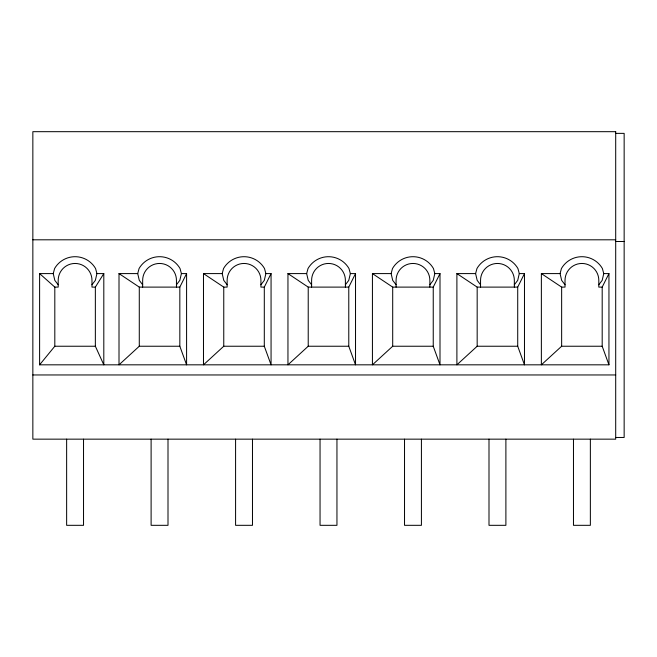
<?xml version="1.0" encoding="UTF-8"?>
<svg xmlns="http://www.w3.org/2000/svg" width="657" height="657" viewBox="0 0 657 657"><rect width="100%" height="100%" fill="white"/><g stroke="black" fill="none" stroke-linecap="round" stroke-linejoin="round"><path stroke-width="0.99" d="M58.194 284.752L54.81 280.35L53.242 273.591L54.605 268.524A23.652 23.652 0 0 1 95.569 268.524L96.924 273.591L95.355 280.35L91.98 284.752M142.659 284.752L139.284 280.35L137.715 273.591L139.07 268.524A23.652 23.652 0 0 1 180.043 268.524L181.398 273.591L179.829 280.35L176.454 284.752M227.133 284.752L223.758 280.35L222.189 273.591L223.544 268.524A23.652 23.652 0 0 1 264.508 268.524L265.871 273.591L264.303 280.35L260.919 284.752M311.607 284.752L308.223 280.35L306.655 273.591L308.018 268.524A23.652 23.652 0 0 1 348.982 268.524L350.345 273.591L348.777 280.35L345.393 284.752M396.081 284.752L392.697 280.35L391.129 273.591L392.492 268.524A23.652 23.652 0 0 1 433.456 268.524L434.811 273.591L433.242 280.35L429.867 284.752M480.546 284.752L477.171 280.35L475.602 273.591L476.957 268.524A23.652 23.652 0 0 1 517.93 268.524L519.285 273.591L517.716 280.35L514.341 284.752M565.02 284.752L561.645 280.35L560.076 273.591L561.431 268.524A23.652 23.652 0 0 1 602.395 268.524L603.758 273.591L602.19 280.35L598.806 284.752M186.588 273.591L186.588 364.824L179.829 346.239L179.829 287.109L186.588 273.591L181.398 273.591M271.062 273.591L271.062 364.824L264.303 346.239L264.303 287.109L271.062 273.591L265.871 273.591M355.527 273.591L355.527 364.824L348.777 346.239L348.777 287.109L355.527 273.591L350.345 273.591M440.001 273.591L440.001 364.824L433.242 346.239L433.242 287.109L440.001 273.591L434.811 273.591M524.475 273.591L524.475 364.824L517.716 346.239L517.716 287.109L524.475 273.591L519.285 273.591M53.242 273.591L39.609 273.591L39.609 364.824L608.949 364.824L602.19 346.239L602.19 287.109L608.949 273.591L603.758 273.591M103.806 273.591L103.806 364.824L95.355 346.239L95.355 287.109L103.806 273.591L96.924 273.591M39.609 364.824L54.81 346.239L54.81 287.109L39.609 273.591M179.829 346.239L139.284 346.239L119.007 364.824L119.007 273.591L137.715 273.591M264.303 346.239L223.758 346.239L203.481 364.824L203.481 273.591L222.189 273.591M348.777 346.239L308.223 346.239L287.955 364.824L287.955 273.591L306.655 273.591M433.242 346.239L392.697 346.239L372.429 364.824L372.429 273.591L391.129 273.591M517.716 346.239L477.171 346.239L456.894 364.824L456.894 273.591L475.602 273.591M602.19 346.239L561.645 346.239L541.368 364.824L541.368 273.591L560.076 273.591M615.699 133.371L624.15 133.371L624.15 437.472L615.699 437.472M32.85 239.805L615.699 239.805M615.699 241.497L624.15 241.497M54.81 287.109L58.194 287.109L58.194 280.35A16.893 16.893 0 0 1 75.087 263.457A16.893 16.893 0 0 1 91.98 280.35L91.98 287.109L95.355 287.109M119.007 273.591L139.284 287.109L179.829 287.109M203.481 273.591L223.758 287.109L227.133 287.109L227.133 280.35A16.893 16.893 0 0 1 244.026 263.457A16.893 16.893 0 0 1 260.919 280.35L260.919 287.109L264.303 287.109M287.955 273.591L308.223 287.109L348.777 287.109M372.429 273.591L392.697 287.109L433.242 287.109M456.894 273.591L477.171 287.109L517.716 287.109M541.368 273.591L561.645 287.109L565.02 287.109L565.02 280.35A16.893 16.893 0 0 1 581.913 263.457A16.893 16.893 0 0 1 598.806 280.35L598.806 287.109L602.19 287.109M54.81 346.239L95.355 346.239M32.85 374.958L615.699 374.958M608.949 273.591L608.949 364.824M590.364 439.155L590.364 525.321L573.471 525.321L573.471 439.155M561.645 287.109L561.645 346.239M514.341 287.109L514.341 280.35A16.893 16.893 0 0 0 497.439 263.457A16.893 16.893 0 0 0 480.546 280.35L480.546 287.109M505.89 439.155L505.89 525.321L488.997 525.321L488.997 439.155M477.171 287.109L477.171 346.239M429.867 287.109L429.867 280.35A16.893 16.893 0 0 0 412.974 263.457A16.893 16.893 0 0 0 396.081 280.35L396.081 287.109M421.416 439.155L421.416 525.321L404.523 525.321L404.523 439.155M392.697 287.109L392.697 346.239M345.393 287.109L345.393 280.35A16.893 16.893 0 0 0 328.5 263.457A16.893 16.893 0 0 0 311.607 280.35L311.607 287.109M336.951 439.155L336.951 525.321L320.049 525.321L320.049 439.155M308.223 287.109L308.223 346.239M252.477 439.155L252.477 525.321L235.584 525.321L235.584 439.155M223.758 287.109L223.758 346.239M176.454 287.109L176.454 280.35A16.893 16.893 0 0 0 159.561 263.457A16.893 16.893 0 0 0 142.659 280.35L142.659 287.109M168.003 439.155L168.003 525.321L151.11 525.321L151.11 439.155M139.284 287.109L139.284 346.239M83.529 439.155L83.529 525.321L66.636 525.321L66.636 439.155M615.699 131.679L32.85 131.679L32.85 439.155L615.699 439.155L615.699 131.679"/></g></svg>
